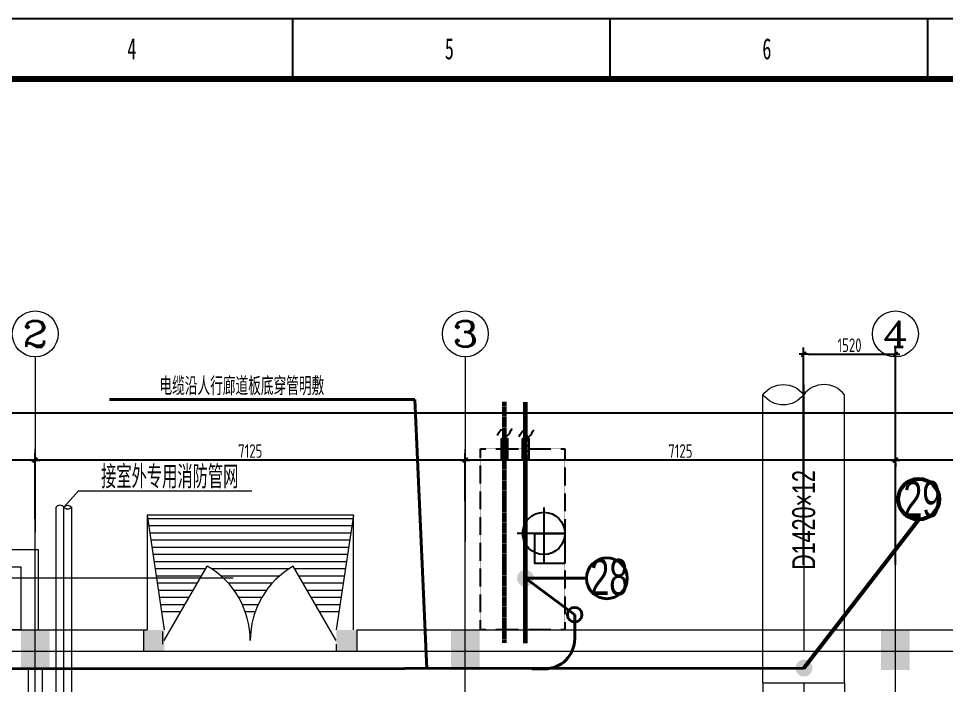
# Model space of a CAD drawing. Header units: millimetres. Extents: x -705761 to 1364679, y -410401 to 446404.
# Drawn here: x -546316 to -530946, y -90172 to -79126 of the extents above; entities that cross this region are included whole.
import ezdxf
from ezdxf.enums import TextEntityAlignment as Align

# ---------------------------------------------------------------- set-up
doc = ezdxf.new("R2010")
doc.units = ezdxf.units.MM
doc.linetypes.add('CENTER', pattern=[2, 1.25, -0.25, 0.25, -0.25])
doc.linetypes.add('DASH', pattern=[0.35, 0.25, -0.1])
doc.layers.get('DEFPOINTS').update_dxf_attribs({"lineweight": 13})
for name, color, linetype, lineweight in [('_0', 7, 'Continuous', 0), ('AXIS', 3, 'Continuous', 13), ('AXIS_TEXT', 7, 'Continuous', 13), ('COLUMN', 7, 'Continuous', 13), ('DOTE', 1, 'Continuous', 13), ('GROUND', 2, 'Continuous', 13), ('PUB_WALL', 255, 'Continuous', 13), ('STAIR', 2, 'Continuous', 13), ('WALL', 255, 'Continuous', 13), ('净环供水泵管路', 4, 'Continuous', 53), ('图框', 7, 'Continuous', 13), ('消防水管', 6, 'Continuous', 53), ('自动化文字', 255, 'Continuous', 35)]:
    doc.layers.add(name, color=color, linetype=linetype, lineweight=lineweight)
for name, color, linetype in [('TK', 7, 'Continuous'), ('YQ_DIM', 3, 'Continuous'), ('暖风1', 7, 'Continuous'), ('模板-签名-公用', 3, 'Continuous'), ('水HH-文字说明', 7, 'Continuous'), ('采暖管道', 3, 'Continuous')]:
    doc.layers.add(name, color=color, linetype=linetype)
doc.styles.add('_TCH_AXIS', font='complex.shx', dxfattribs={"bigfont": 'gbcbig.shx'})
doc.styles.add('BSIET 400', font='BSDI_XW.shx', dxfattribs={"width": 0.7, "height": 400, "bigfont": 'BSDI_HZ.shx'})
doc.styles.add('COMPLEX', font='ROS.shx', dxfattribs={"width": 0.7, "bigfont": 'HzTXT.shx'})
doc.styles.add('Style-仿宋_GB2312', font='')
doc.styles.add('YQ_DIM', font='Superos.shx', dxfattribs={"width": 0.8, "bigfont": 'hzdx.shx'})
doc.styles.add('宋体', font='', dxfattribs={"width": 0.7, "height": 2.5})
doc.styles.add('首钢设计院H5', font='ROS.shx', dxfattribs={"width": 0.7, "height": 5, "bigfont": 'HzTXT.shx'})
doc.styles.get('Style-仿宋_GB2312').set_extended_font_data('仿宋_GB2312')
doc.styles.get('宋体').set_extended_font_data('SimSun')
doc.dimstyles.new('yq75', dxfattribs={"dimscale": 75, "dimtxt": 3, "dimasz": 1, "dimexe": 1.5, "dimexo": 3, "dimgap": 0.5, "dimtad": 1, "dimdec": 0, "dimdsep": 46, "dimtxsty": 'YQ_DIM', "dimblk": 'YQTICK', "dimcen": 0, "dimclrd": 256, "dimclre": 256, "dimclrt": 7, "dimadec": 1, "dimazin": 2, "dimtfac": 1, "dimtdec": 4, "dimtix": 1, "dimtmove": 2, "dimatfit": 2, "dimfxl": 1, "dimtolj": 1, "dimtzin": 0, "dimarcsym": 0})

# ---------------------------------------------------------------- blocks, each defined once
blk = doc.blocks.new('YQTICK')
blk.add_line((-1, 0), (1, 0))
at = {"const_width": 0.4}
blk.add_lwpolyline([(0.53, 0.53), (-0.53, -0.53)], dxfattribs=at)
blk = doc.blocks.new('*D168')
at = {"layer": 'DEFPOINTS', "color": 0, "lineweight": 40, "transparency": 16777216}
for p in [(-531791, -86439), (-531791, -87685), (-524666, -87801)]:
    blk.add_point(p, dxfattribs=at)
at = {"layer": 'YQ_DIM', "lineweight": -2, "transparency": 16777216}
for p, q in [((-531791, -87460), (-531791, -86326)), ((-524666, -87576), (-524666, -86326)), ((-524741, -86439), (-531716, -86439))]:
    blk.add_line(p, q, dxfattribs=at)
at = {"layer": 'YQ_DIM', "lineweight": -2, "transparency": 16777216, "xscale": 75, "yscale": 75, "zscale": 75, "rotation": 180}
blk.add_blockref('YQTICK', (-531791, -86439), dxfattribs=at)
at = {"layer": 'YQ_DIM', "lineweight": -2, "transparency": 16777216, "xscale": 75, "yscale": 75, "zscale": 75}
blk.add_blockref('YQTICK', (-524666, -86439), dxfattribs=at)
at = {"layer": 'YQ_DIM', "color": 7, "lineweight": 15, "transparency": 16777216, "insert": (-528228, -86289), "char_height": 225, "attachment_point": 5, "style": 'YQ_DIM'}
blk.add_mtext('\\A1;7125', dxfattribs=at)
blk = doc.blocks.new('*D173')
at = {"layer": 'DEFPOINTS', "color": 0, "lineweight": 40, "transparency": 16777216}
for p in [(-531791, -86260), (-538916, -86439), (-538916, -87345)]:
    blk.add_point(p, dxfattribs=at)
at = {"layer": 'YQ_DIM', "lineweight": -2, "transparency": 16777216}
for p, q in [((-538916, -87120), (-538916, -86326)), ((-531866, -86439), (-538841, -86439)), ((-531791, -86485), (-531791, -86551))]:
    blk.add_line(p, q, dxfattribs=at)
at = {"layer": 'YQ_DIM', "lineweight": -2, "transparency": 16777216, "xscale": 75, "yscale": 75, "zscale": 75, "rotation": 180}
blk.add_blockref('YQTICK', (-538916, -86439), dxfattribs=at)
at = {"layer": 'YQ_DIM', "lineweight": -2, "transparency": 16777216, "xscale": 75, "yscale": 75, "zscale": 75}
blk.add_blockref('YQTICK', (-531791, -86439), dxfattribs=at)
at = {"layer": 'YQ_DIM', "color": 7, "lineweight": 15, "transparency": 16777216, "insert": (-535353, -86289), "char_height": 225, "attachment_point": 5, "style": 'YQ_DIM'}
blk.add_mtext('\\A1;7125', dxfattribs=at)
blk = doc.blocks.new('*D174')
at = {"layer": 'DEFPOINTS', "color": 0, "lineweight": 40, "transparency": 16777216}
for p in [(-546041, -86439), (-538916, -87345), (-546041, -87637)]:
    blk.add_point(p, dxfattribs=at)
at = {"layer": 'YQ_DIM', "lineweight": -2, "transparency": 16777216}
for p, q in [((-546041, -87412), (-546041, -86326)), ((-538916, -87120), (-538916, -86326)), ((-538991, -86439), (-545966, -86439))]:
    blk.add_line(p, q, dxfattribs=at)
at = {"layer": 'YQ_DIM', "lineweight": -2, "transparency": 16777216, "xscale": 75, "yscale": 75, "zscale": 75, "rotation": 180}
blk.add_blockref('YQTICK', (-546041, -86439), dxfattribs=at)
at = {"layer": 'YQ_DIM', "lineweight": -2, "transparency": 16777216, "xscale": 75, "yscale": 75, "zscale": 75}
blk.add_blockref('YQTICK', (-538916, -86439), dxfattribs=at)
at = {"layer": 'YQ_DIM', "color": 7, "lineweight": 15, "transparency": 16777216, "insert": (-542478, -86289), "char_height": 225, "attachment_point": 5, "style": 'YQ_DIM'}
blk.add_mtext('\\A1;7125', dxfattribs=at)
blk = doc.blocks.new('*D169')
at = {"layer": 'DEFPOINTS', "color": 0, "lineweight": 40, "transparency": 16777216}
for p in [(-495881, -84729), (-552881, -85219), (-552881, -85661)]:
    blk.add_point(p, dxfattribs=at)
at = {"layer": 'YQ_DIM', "lineweight": -2, "transparency": 16777216}
for p, q in [((-495881, -84954), (-495881, -85773)), ((-552881, -85444), (-552881, -85773)), ((-495956, -85661), (-552806, -85661))]:
    blk.add_line(p, q, dxfattribs=at)
at = {"layer": 'YQ_DIM', "lineweight": -2, "transparency": 16777216, "xscale": 75, "yscale": 75, "zscale": 75, "rotation": 180}
blk.add_blockref('YQTICK', (-552881, -85661), dxfattribs=at)
at = {"layer": 'YQ_DIM', "lineweight": -2, "transparency": 16777216, "xscale": 75, "yscale": 75, "zscale": 75}
blk.add_blockref('YQTICK', (-495881, -85661), dxfattribs=at)
at = {"layer": 'YQ_DIM', "color": 7, "lineweight": 15, "transparency": 16777216, "insert": (-522956, -85425), "char_height": 225, "attachment_point": 5, "style": 'YQ_DIM'}
blk.add_mtext('\\A1;57000', dxfattribs=at)
blk = doc.blocks.new('_FZH')
blk.add_solid([(-0.5, -0.5), (0.5, -0.5), (-0.5, 0.5), (0.5, 0.5)])
blk = doc.blocks.new('*D172')
at = {"layer": 'DEFPOINTS', "color": 0, "lineweight": 40, "transparency": 16777216}
for p in [(-552881, -86439), (-552881, -87352), (-546041, -87352)]:
    blk.add_point(p, dxfattribs=at)
at = {"layer": 'YQ_DIM', "lineweight": -2, "transparency": 16777216}
for p, q in [((-552881, -87127), (-552881, -86326)), ((-546041, -87127), (-546041, -86326)), ((-546116, -86439), (-552806, -86439))]:
    blk.add_line(p, q, dxfattribs=at)
at = {"layer": 'YQ_DIM', "lineweight": -2, "transparency": 16777216, "xscale": 75, "yscale": 75, "zscale": 75, "rotation": 180}
blk.add_blockref('YQTICK', (-552881, -86439), dxfattribs=at)
at = {"layer": 'YQ_DIM', "lineweight": -2, "transparency": 16777216, "xscale": 75, "yscale": 75, "zscale": 75}
blk.add_blockref('YQTICK', (-546041, -86439), dxfattribs=at)
at = {"layer": 'YQ_DIM', "color": 7, "lineweight": 15, "transparency": 16777216, "insert": (-549461, -86289), "char_height": 225, "attachment_point": 5, "style": 'YQ_DIM'}
blk.add_mtext('\\A1;6840', dxfattribs=at)
blk = doc.blocks.new('_AXISO')
blk.add_circle((0, 0), 0.5)
at = {"layer": 'AXIS_TEXT', "style": 'COMPLEX', "width": 1.470588}
blk.add_attdef('A', text='', height=0.56, dxfattribs=at).set_placement((0.25, -0.28), (0.25, -0.28), align=Align.FIT)
blk = doc.blocks.new('A$C4D954F18')
at = {"layer": 'DOTE', "color": 1, "linetype": 'CENTER', "lineweight": 15, "ltscale": 5}
for p, q in [((0, 927), (0, -710)), ((-1054, 0), (1054, 0))]:
    blk.add_line(p, q, dxfattribs=at)
at = {"layer": '净环供水泵管路', "lineweight": 15}
for p, q in [((-710, 927), (710, 927)), ((-710, 927), (-710, 710)), ((-510, 927), (510, 927)), ((710, 927), (710, 710)), ((-1054, 710), (-1054, -710)), ((-710, 710), (-1054, 710)), ((-710, 710), (0, 0)), ((0, 0), (710, 710)), ((710, 710), (1054, 710)), ((1054, 710), (1054, -710)), ((-1054, -710), (1054, -710))]:
    blk.add_line(p, q, dxfattribs=at)
blk = doc.blocks.new('*D176')
at = {"layer": 'DEFPOINTS', "color": 0, "lineweight": 40, "transparency": 16777216}
for p in [(-531791, -84687), (-533311, -88397), (-531791, -88397)]:
    blk.add_point(p, dxfattribs=at)
at = {"layer": 'YQ_DIM', "lineweight": -2, "transparency": 16777216}
for p, q in [((-533311, -88172), (-533311, -84574)), ((-533236, -84687), (-531866, -84687)), ((-531791, -88172), (-531791, -84574))]:
    blk.add_line(p, q, dxfattribs=at)
at = {"layer": 'YQ_DIM', "lineweight": -2, "transparency": 16777216, "xscale": 75, "yscale": 75, "zscale": 75, "rotation": 180}
blk.add_blockref('YQTICK', (-533311, -84687), dxfattribs=at)
at = {"layer": 'YQ_DIM', "lineweight": -2, "transparency": 16777216, "xscale": 75, "yscale": 75, "zscale": 75}
blk.add_blockref('YQTICK', (-531791, -84687), dxfattribs=at)
at = {"layer": 'YQ_DIM', "color": 7, "lineweight": 15, "transparency": 16777216, "insert": (-532551, -84537), "char_height": 225, "attachment_point": 5, "style": 'YQ_DIM'}
blk.add_mtext('\\A1;1520', dxfattribs=at)
blk = doc.blocks.new('BSIET_通用图框_A1+0.5_1')
at = {"layer": '图框', "color": 7, "lineweight": 25}
for p, q in [((-1050.9, 594), (-1050.9, 584)), ((-998.3, 594), (-998.3, 584)), ((-945.7, 594), (-945.7, 584))]:
    blk.add_line(p, q, dxfattribs=at)
at = {"layer": '图框', "color": 7, "lineweight": 25, "flags": 128}
for points in [[(-1261, 594), (0, 594), (0, 0), (-1261, 0), (-1261, 594)], [(-10, 584), (-1236, 584), (-1236, 10), (-10, 10), (-10, 584)]]:
    blk.add_lwpolyline(points, close=True, dxfattribs=at)
at = {"layer": '图框', "const_width": 1}
blk.add_lwpolyline([(-1236, 584), (-10, 584), (-10, 10), (-1236, 10)], close=True, dxfattribs=at)
at = {"layer": 'TK', "lineweight": 25, "style": '宋体', "width": 0.7, "flags": 3}
for tag, p in [('LZHQ_N会签10_T6_H6', (-1248.11, 94.08)), ('LZHQ_N会签9_T6_H6', (-1248.24, 86.08)), ('LZHQ_N会签8_T6_H6', (-1248.24, 78.08)), ('LZHQ_N会签7_T6_H6', (-1248.36, 70.08)), ('LZHQ_N会签6_T6_H6', (-1248.25, 62.08)), ('LZHQ_N会签5_T6_H6', (-1248.25, 54.08)), ('LZHQ_N会签4_T6_H6', (-1248.25, 46.08)), ('LZHQ_N会签3_T6_H6', (-1248.25, 38.08)), ('LZHQ_N会签2_T6_H6', (-1248.25, 30.08)), ('LZHQ_N会签1_T6_H6', (-1248.25, 22.08))]:
    blk.add_attdef(tag, text='', height=2.5, dxfattribs=at).set_placement(p, align=Align.MIDDLE)
at = {"layer": '图框', "color": 7, "lineweight": 25, "style": 'Style-仿宋_GB2312', "width": 0.628572}
for s, p in [('4', (-1077.5, 589)), ('5', (-1024.9, 589)), ('6', (-972.3, 589))]:
    blk.add_text(s, height=3.5, dxfattribs=at).set_placement(p, align=Align.MIDDLE_CENTER)
at = {"layer": '模板-签名-公用', "lineweight": 25, "style": '宋体', "width": 0.7}
blk.add_attdef('LZTQINS', text='', height=2, dxfattribs=at).set_placement((-10, 10), align=Align.MIDDLE)
at = {"layer": '模板-签名-公用', "lineweight": 25, "style": '宋体', "width": 0.7, "flags": 3}
blk.add_attdef('LZFRAME', (-45.91, 7.06), '', height=3, dxfattribs=at)

msp = doc.modelspace()

# ---------------------------------------------------------------- hatches: boundary and pattern name
h = msp.add_hatch()
h.set_pattern_fill('ANSI31', color=256, scale=500, angle=180)
h.set_pattern_definition([(225, (2014375.64, 264924.6), (44.1941738, -44.1941738), [])])
h.paths.add_polyline_path([(-538265.55, -86314.74), (-538215.55, -86314.74), (-538215.55, -86080.28), (-538265.55, -86080.28)])
h.paths.add_polyline_path([(-538315.55, -86314.74), (-538265.55, -86314.74), (-538265.55, -86080.28), (-538315.55, -86080.28)])
h.paths.add_polyline_path([(-538265.55, -86314.74), (-538315.55, -86314.74), (-538315.55, -86425.36), (-538265.55, -86425.36)])
h.paths.add_polyline_path([(-538215.55, -86314.74), (-538265.55, -86314.74), (-538265.55, -86425.36), (-538215.55, -86425.36)])
h = msp.add_hatch()
h.set_pattern_fill('ANSI31', color=256, scale=500, angle=180)
h.set_pattern_definition([(225, (2014026.104, 264924.6), (44.1941738, -44.1941738), [])])
h.paths.add_polyline_path([(-537916.01, -86314.74), (-537866.01, -86314.74), (-537866.01, -86080.28), (-537916.01, -86080.28)])
h.paths.add_polyline_path([(-537966.01, -86314.74), (-537916.01, -86314.74), (-537916.01, -86080.28), (-537966.01, -86080.28)])
h.paths.add_polyline_path([(-537916.01, -86314.74), (-537966.01, -86314.74), (-537966.01, -86425.36), (-537916.01, -86425.36)])
h.paths.add_polyline_path([(-537866.01, -86314.74), (-537916.01, -86314.74), (-537916.01, -86425.36), (-537866.01, -86425.36)])
at = {"lineweight": 60}
h = msp.add_hatch(color=1, dxfattribs=at)
h.dxf.hatch_style = 1
h.paths.add_polyline_path([(-538059.09, -88397.19), (-537779.97, -88397.19, 1)])
h.paths.add_polyline_path([(-537779.97, -88397.19), (-538059.09, -88397.19, 1)])
at = {"lineweight": 15}
h = msp.add_hatch(color=256, dxfattribs=at)
h.paths.add_polyline_path([(-541053.05, -89490.32), (-541053.05, -89604.32), (-540711.05, -89604.32), (-540711.05, -89490.32)])
h.paths.add_polyline_path([(-541053.05, -89490.32), (-540711.05, -89490.32), (-540711.05, -89252.82), (-541053.05, -89252.82)])
h.paths.add_polyline_path([(-544245.05, -89604.32), (-543903.05, -89604.32), (-543903.05, -89490.32), (-544245.05, -89490.32)])
h.paths.add_polyline_path([(-544245.05, -89490.32), (-543903.05, -89490.32), (-543903.05, -89252.82), (-544245.05, -89252.82)])
at = {"lineweight": 60}
h = msp.add_hatch(color=1, dxfattribs=at)
h.dxf.hatch_style = 1
h.paths.add_polyline_path([(-533444.98, -89884.16), (-533165.86, -89884.16, 1)])
h.paths.add_polyline_path([(-533165.86, -89884.16), (-533444.98, -89884.16, 1)])

# ---------------------------------------------------------------- linework, layer by layer
at = {"lineweight": 15}
for p, q in [((-540776.6, -87409.82), (-544179.5, -87409.82)), ((-540794.42, -87528.57), (-544161.69, -87528.57)), ((-540812.23, -87647.32), (-544143.88, -87647.32)), ((-540830.04, -87766.07), (-544126.07, -87766.07)), ((-540847.85, -87884.82), (-544108.25, -87884.82)), ((-540865.67, -88003.57), (-544090.44, -88003.57)), ((-540883.48, -88122.32), (-544072.63, -88122.32)), ((-543903.05, -89428.57), (-543190.55, -88194.48)), ((-541053.05, -89428.57), (-541765.55, -88194.48)), ((-543217.45, -88241.07), (-544054.82, -88241.07)), ((-543286.01, -88359.82), (-544037, -88359.82)), ((-541840.75, -88241.07), (-543115.35, -88241.07)), ((-541995.6, -88359.82), (-542960.5, -88359.82)), ((-540901.29, -88241.07), (-541738.66, -88241.07)), ((-540919.1, -88359.82), (-541670.1, -88359.82)), ((-543354.57, -88478.57), (-544019.19, -88478.57)), ((-542115.19, -88478.57), (-542840.92, -88478.57)), ((-540936.92, -88478.57), (-541601.54, -88478.57)), ((-543423.13, -88597.32), (-544001.38, -88597.32)), ((-542210.49, -88597.32), (-542745.62, -88597.32)), ((-540954.73, -88597.32), (-541532.98, -88597.32)), ((-543491.69, -88716.07), (-543983.57, -88716.07)), ((-543560.25, -88834.82), (-543965.75, -88834.82)), ((-542287.14, -88716.07), (-542668.97, -88716.07)), ((-542348.46, -88834.82), (-542607.64, -88834.82)), ((-540972.54, -88716.07), (-541464.41, -88716.07)), ((-540990.35, -88834.82), (-541395.85, -88834.82)), ((-543628.81, -88953.57), (-543947.94, -88953.57)), ((-542396.56, -88953.57), (-542559.55, -88953.57)), ((-541008.17, -88953.57), (-541327.29, -88953.57)), ((-538915.55, -91304.19), (-538915.55, -89955.19))]:
    msp.add_line(p, q, dxfattribs=at)
for points in [[(-532636.05, -85356.22, 0.5), (-533310.55, -85356.22, -0.5), (-533985.05, -85356.22, -0.5), (-533310.55, -85356.22)], [(-545565.55, -87219.74, -0.5), (-545435.88, -87219.74, -0.5), (-545565.55, -87219.74, 0.5), (-545695.23, -87219.74)]]:
    msp.add_lwpolyline(points, format="xyb", dxfattribs=at)
for points in [[(-538315.55, -86080.28), (-538215.55, -86080.28), (-538215.55, -86425.36), (-538315.55, -86425.36)], [(-537966.01, -86080.28), (-537866.01, -86080.28), (-537866.01, -86425.36), (-537966.01, -86425.36)]]:
    msp.add_lwpolyline(points, close=True)
msp.add_lwpolyline([(-545565.55, -87219.74), (-545321.37, -86950.66), (-542451.14, -86950.66)], dxfattribs=at)
for centre, start, end in [((-543903.05, -89428.57), 0, 60), ((-541053.05, -89428.57), 120, 180)]:
    msp.add_arc(centre, 1425, start, end, dxfattribs=at)
for points in [[(-538384.7, -86034.35), (-538358.45, -85979.04), (-538304.53, -85865.42), (-538232.91, -86132.69), (-538154.68, -85929.54), (-538138.68, -85917.18)], [(-538026.14, -86053.96), (-537999.89, -85998.65), (-537945.97, -85885.03), (-537874.35, -86152.3), (-537796.11, -85949.15), (-537780.11, -85936.79)]]:
    msp.add_open_spline(points, degree=3, knots=[0, 0, 0, 0, 123.06092398, 252.78188573, 367.84465135, 367.84465135, 367.84465135, 367.84465135])
at = {"layer": 'AXIS', "lineweight": 15}
for p, q in [((-546040.55, -84728.58), (-546040.55, -87637.19)), ((-538915.55, -84728.58), (-538915.55, -87637.19)), ((-531790.55, -84728.58), (-531790.55, -87637.19))]:
    msp.add_line(p, q, dxfattribs=at)
at = {"layer": 'AXIS'}
msp.add_line((-538915.55, -84728.58), (-538915.55, -87790.28), dxfattribs=at)
at = {"layer": 'DOTE', "color": 1, "linetype": 'CENTER', "lineweight": 15, "ltscale": 5}
for p, q in [((-533310.55, -85191.87), (-533310.55, -89592.29)), ((-546040.55, -102436.92), (-546040.55, -86259.69)), ((-538915.55, -102596.02), (-538915.55, -86259.69)), ((-531790.55, -102596.02), (-531790.55, -86259.69)), ((-545565.55, -100100.24), (-545565.55, -87219.74))]:
    msp.add_line(p, q, dxfattribs=at)
at = {"layer": 'GROUND', "lineweight": 15}
msp.add_line((-542763.05, -88397.19), (-553973.05, -88397.19), dxfattribs=at)
at = {"layer": 'PUB_WALL', "lineweight": 15}
for p, q in [((-552643.05, -89252.19), (-544188.05, -89252.82)), ((-544245.05, -89252.82), (-544245.05, -89604.32)), ((-543926.8, -89490.32), (-543926.8, -89276.57)), ((-540711.05, -89252.82), (-504440.15, -89252.82)), ((-540711.05, -89252.82), (-540711.05, -89604.32)), ((-552643.05, -89604.32), (-503015.15, -89604.32)), ((-541053.05, -89490.32), (-541053.05, -89604.32)), ((-540711.05, -89490.32), (-540711.05, -89604.32)), ((-546154.55, -89917.19), (-546154.55, -100652.19)), ((-545926.55, -89917.19), (-545926.55, -100652.19))]:
    msp.add_line(p, q, dxfattribs=at)
at = {"layer": 'STAIR', "lineweight": 15, "flags": 128}
for points in [[(-540768.05, -87352.82), (-544188.05, -87352.82)], [(-544188.05, -87352.82), (-544188.05, -89252.82)], [(-544188.05, -87352.82), (-543903.05, -89252.82)], [(-540768.05, -87352.82), (-541053.05, -89252.82)], [(-540768.05, -89252.82), (-540768.05, -87352.82)]]:
    msp.add_lwpolyline(points, dxfattribs=at)
at = {"layer": 'STAIR', "lineweight": 15}
for points in [[(-548558.05, -89252.19), (-548558.05, -87922.19), (-545993.05, -87922.19), (-545993.05, -89252.19)], [(-548273.05, -89252.19), (-548273.05, -88207.19), (-546278.05, -88207.19), (-546278.05, -89252.19), (-548273.05, -89252.19), (-548273.05, -89252.19)]]:
    msp.add_lwpolyline(points, dxfattribs=at)
at = {"layer": 'WALL', "lineweight": 15}
for p, q in [((-541053.05, -89490.32), (-541053.05, -89604.32)), ((-540711.05, -89490.32), (-540711.05, -89604.32))]:
    msp.add_line(p, q, dxfattribs=at)
at = {"layer": '净环供水泵管路', "lineweight": 15}
for p, q in [((-533985.05, -90129.04), (-533985.05, -85356.22)), ((-532636.05, -90129.04), (-532636.05, -85356.22))]:
    msp.add_line(p, q, dxfattribs=at)
at = {"layer": '图框', "lineweight": 40}
for p, q in [((-539752.02, -85437.34), (-544808.68, -85437.34)), ((-539555.67, -89898.23), (-539752.02, -85437.34)), ((-537919.53, -88397.19), (-537103.86, -88999.41)), ((-546525.44, -89898.23), (-533305.42, -89884.16))]:
    msp.add_line(p, q, dxfattribs=at)
msp.add_lwpolyline([(-537103.86, -88999.41), (-537103.86, -89398.23, -0.41421356), (-537603.86, -89898.23), (-537814.78, -89898.23)], format="xyb", dxfattribs=at)
msp.add_circle((-537103.86, -88999.41), 120.57, dxfattribs=at)
at = {"layer": '暖风1', "color": 2, "linetype": 'DASH', "lineweight": 60, "ltscale": 3}
msp.add_lwpolyline([(-538269.07, -89470.63), (-538269.07, -85473.92)], dxfattribs=at)
at = {"layer": '暖风1', "color": 1, "linetype": 'DASH', "ltscale": 0.9}
msp.add_lwpolyline([(-538665.55, -86252.82), (-537265.55, -86252.82), (-537265.55, -89252.82), (-538665.55, -89252.82)], close=True, dxfattribs=at)
at = {"layer": '暖风1', "color": 1, "linetype": 'Continuous'}
for points in [[(-537615.55, -87226.93), (-537615.55, -88153.32)], [(-537265.55, -87653.32), (-538056.84, -87653.32)]]:
    msp.add_lwpolyline(points, dxfattribs=at)
msp.add_lwpolyline([(-537265.55, -88153.32), (-537765.55, -88153.32), (-537765.55, -87653.32), (-537265.55, -87653.32)], close=True, dxfattribs=at)
msp.add_circle((-537615.55, -87653.32), 350, dxfattribs=at)
at = {"layer": '消防水管', "lineweight": 15}
for p, q in [((-545695.23, -100100.24), (-545695.23, -87219.74)), ((-545435.88, -100100.24), (-545435.88, -87219.74))]:
    msp.add_line(p, q, dxfattribs=at)
at = {"layer": '自动化文字', "color": 6, "lineweight": 53}
msp.add_line((-533305.42, -89884.16), (-531405.42, -87424.16), dxfattribs=at)
at = {"layer": '自动化文字', "color": 11, "linetype": 'Continuous', "lineweight": 40}
msp.add_line((-537919.53, -88397.19), (-536908.48, -88397.19), dxfattribs=at)
at = {"layer": '自动化文字', "color": 6, "lineweight": 53}
msp.add_circle((-531405.42, -87086.24), 337.92, dxfattribs=at)
at = {"layer": '自动化文字', "color": 11, "linetype": 'Continuous', "lineweight": 40}
msp.add_circle((-536570.56, -88397.19), 337.92, dxfattribs=at)
at = {"layer": '采暖管道', "color": 3, "lineweight": 60}
msp.add_lwpolyline([(-537919.53, -89470.63), (-537919.53, -85477.57)], dxfattribs=at)

# ---------------------------------------------------------------- block references
at = {"lineweight": 15, "xscale": 0.95, "yscale": 0.95, "zscale": 0.95}
msp.add_blockref('A$C4D954F18', (-533310.55, -91009.69), dxfattribs=at)
at = {"layer": 'AXIS', "lineweight": 15}
ref = msp.add_blockref('_AXISO', (-546040.55, -84348.58), dxfattribs=dict(at, xscale=760, yscale=760, zscale=760))
ref.add_attrib('A', '2', dxfattribs={"layer": 'AXIS_TEXT', "height": 429.92, "style": '_TCH_AXIS', "width": 1.5}).set_placement((-546255.51, -84563.54), (-545825.59, -84563.54), align=Align.FIT)
ref = msp.add_blockref('_AXISO', (-538915.55, -84348.58), dxfattribs=dict(at, xscale=760, yscale=760, zscale=760))
ref.add_attrib('A', '3', dxfattribs={"layer": 'AXIS_TEXT', "height": 429.92, "style": '_TCH_AXIS', "width": 1.5}).set_placement((-539130.51, -84563.54), (-538700.59, -84563.54), align=Align.FIT)
ref = msp.add_blockref('_AXISO', (-531790.55, -84348.58), dxfattribs=dict(at, xscale=760, yscale=760, zscale=760))
ref.add_attrib('A', '4', dxfattribs={"layer": 'AXIS_TEXT', "height": 429.92, "style": '_TCH_AXIS', "width": 1.3125}).set_placement((-532005.51, -84563.54), (-531575.59, -84563.54), align=Align.FIT)
at = {"layer": 'COLUMN', "lineweight": 15, "xscale": -475, "yscale": -665, "zscale": 475, "rotation": 180}
for p in [(-546040.55, -89584.69), (-538915.55, -89584.69), (-531790.55, -89584.69)]:
    msp.add_blockref('_FZH', p, dxfattribs=at)
at = {"layer": 'COLUMN', "lineweight": 15, "xscale": -475, "yscale": 665, "zscale": 475}
for p in [(-546040.55, -89584.69), (-538915.55, -89584.69), (-531790.55, -89584.69)]:
    msp.add_blockref('_FZH', p, dxfattribs=at)
at = {"layer": '图框', "xscale": 100, "yscale": 100, "zscale": 100}
msp.add_blockref('BSIET_通用图框_A1+0.5_1', (-436689.82, -138526.46), dxfattribs=at)

# ---------------------------------------------------------------- texts
at = {"layer": '_0', "color": 7, "linetype": 'Continuous', "lineweight": 35, "style": '首钢设计院H5', "width": 0.7}
msp.add_text('电缆沿人行廊道板底穿管明敷 ', height=300, dxfattribs=at).set_placement((-542578.32, -85214.16), align=Align.MIDDLE_CENTER)
at = {"layer": '水HH-文字说明', "lineweight": 15, "style": 'BSIET 400', "width": 0.7}
msp.add_text('接室外专用消防管网', height=380, dxfattribs=at).set_placement((-544949.09, -86908.65))
msp.add_text('D1420×12', height=380, rotation=90, dxfattribs=at).set_placement((-533121.25, -86604.82), align=Align.RIGHT)
at = {"layer": '自动化文字', "color": 40, "lineweight": 50, "style": '首钢设计院H5', "width": 0.7}
msp.add_text('29', height=600, dxfattribs=at).set_placement((-531658.5, -87385.39))
at = {"layer": '自动化文字', "color": 11, "lineweight": 50, "style": '首钢设计院H5', "width": 0.7}
msp.add_text('28', height=600, dxfattribs=at).set_placement((-536843.64, -88676.34))

# ---------------------------------------------------------------- dimensions: what is measured, and where the dimension line sits
at = {"layer": 'YQ_DIM', "lineweight": 15}
dim = msp.add_linear_dim(base=(-531790.55, -84686.52), p1=(-533310.55, -88397.19), p2=(-531790.55, -88397.19), dimstyle='yq75', dxfattribs=at)
dim.commit()
dim.dimension.update_dxf_attribs({"geometry": '*D176', "text_midpoint": (-532550.55, -84536.52)})
dim = msp.add_linear_dim(base=(-552880.55, -85660.87), p1=(-495880.65, -84728.58), p2=(-552880.55, -85218.96), angle=180, dimstyle='yq75', dxfattribs=at)
dim.commit()
dim.dimension.update_dxf_attribs({"geometry": '*D169', "text_midpoint": (-522955.6, -85424.56), "dimtype": 160})
for base, p1, p2, picture, middle in [((-552880.55, -86438.58), (-546040.55, -87352.19), (-552880.55, -87352.19), '*D172', (-549460.55, -86288.58)), ((-546040.55, -86438.58), (-538915.55, -87345.3), (-546040.55, -87637.19), '*D174', (-542478.05, -86288.58)), ((-538915.55, -86438.58), (-531790.55, -86259.69), (-538915.55, -87345.3), '*D173', (-535353.05, -86288.58)), ((-531790.55, -86438.58), (-524665.65, -87801.06), (-531790.55, -87684.69), '*D168', (-528228.1, -86288.58))]:
    dim = msp.add_linear_dim(base=base, p1=p1, p2=p2, angle=180, dimstyle='yq75', dxfattribs=at)
    dim.commit()
    dim.dimension.update_dxf_attribs({"geometry": picture, "text_midpoint": middle})

doc.saveas('drawing.dxf')
